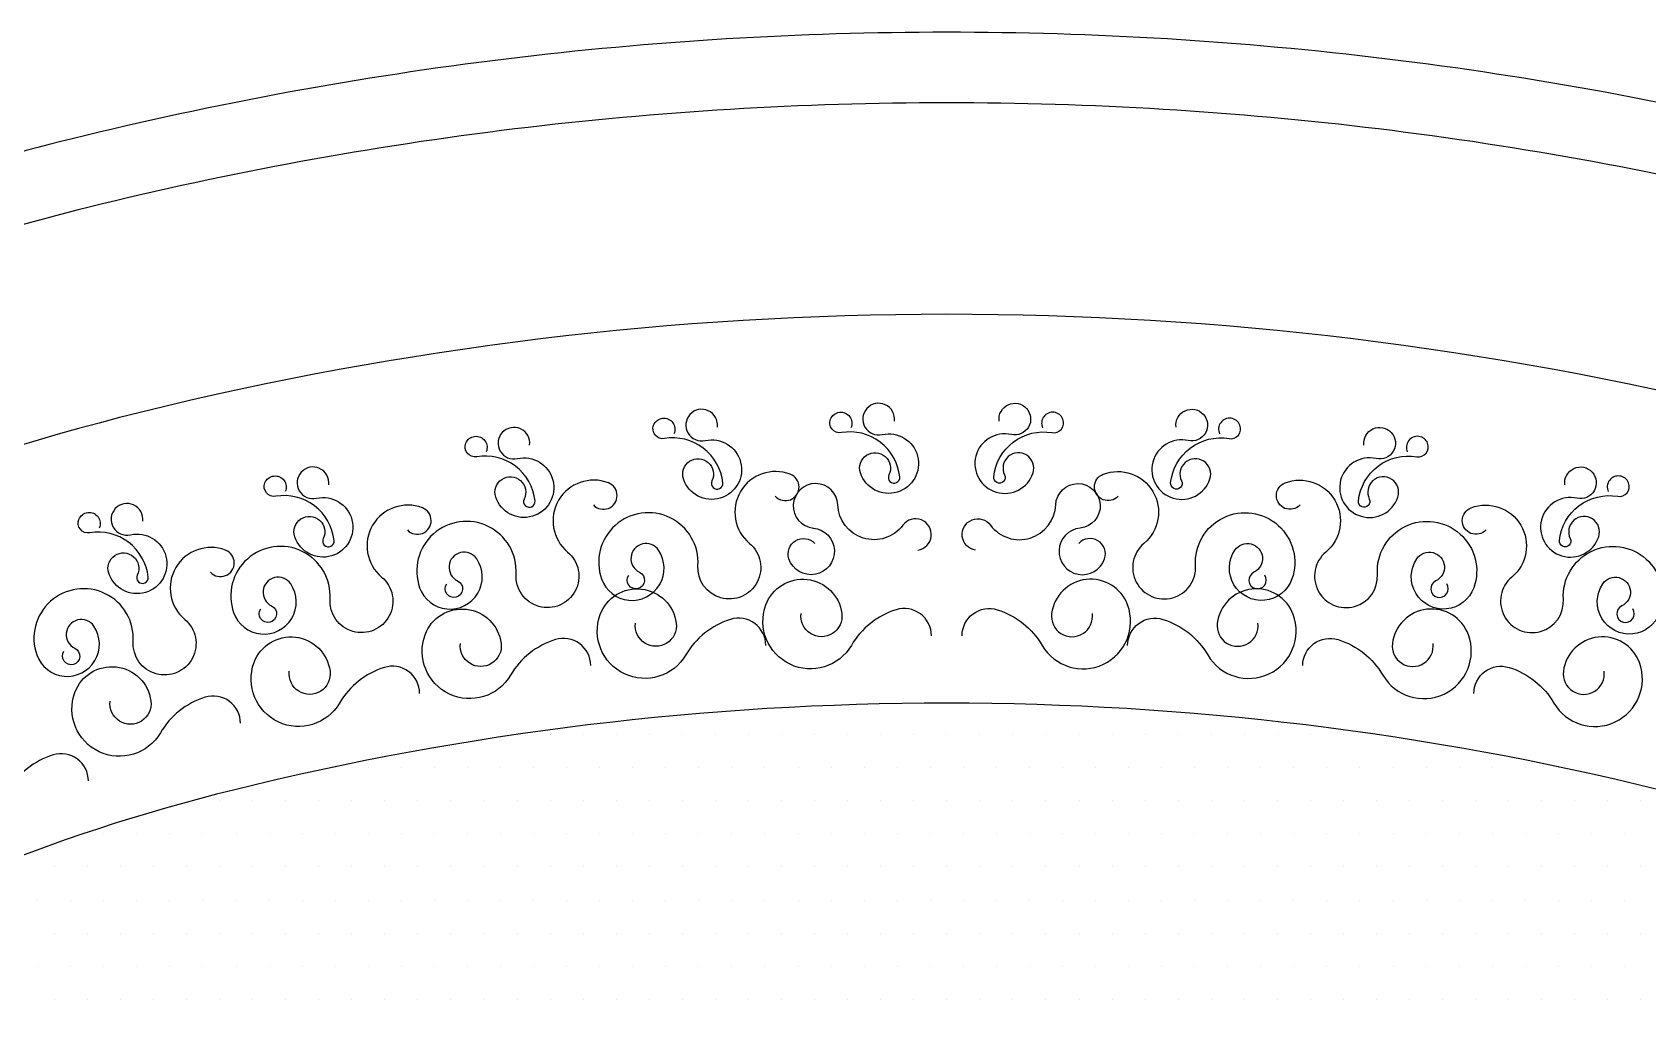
# Model space of a CAD drawing. Extents: x 4677 to 17855, y 8827 to 17498.
# Drawn here: x 8672 to 13253, y 14708 to 17498 of the extents above; entities that cross this region are included whole.
import ezdxf

# ---------------------------------------------------------------- set-up
doc = ezdxf.new("R2010")
doc.units = 0
doc.header["$MEASUREMENT"] = 0
doc.layers.get('0').update_dxf_attribs({"linetype": 'CONTINUOUS'})
doc.layers.add('2D', color=7, linetype='CONTINUOUS')

# ---------------------------------------------------------------- blocks, each defined once
blk = doc.blocks.new('*X1')
at = {"color": 0}
for p, q in [((61921.875, 36656.25), (61921.875, 36656.25)), ((62015.625, 36656.25), (62015.625, 36656.25)), ((62109.375, 36656.25), (62109.375, 36656.25)), ((62203.125, 36656.25), (62203.125, 36656.25)), ((62296.875, 36656.25), (62296.875, 36656.25)), ((62390.625, 36656.25), (62390.625, 36656.25)), ((62484.375, 36656.25), (62484.375, 36656.25)), ((62578.125, 36656.25), (62578.125, 36656.25)), ((62671.875, 36656.25), (62671.875, 36656.25)), ((62765.625, 36656.25), (62765.625, 36656.25)), ((62859.375, 36656.25), (62859.375, 36656.25)), ((62953.125, 36656.25), (62953.125, 36656.25)), ((63046.875, 36656.25), (63046.875, 36656.25)), ((63140.625, 36656.25), (63140.625, 36656.25)), ((63234.375, 36656.25), (63234.375, 36656.25)), ((63328.125, 36656.25), (63328.125, 36656.25)), ((63421.875, 36656.25), (63421.875, 36656.25)), ((63515.625, 36656.25), (63515.625, 36656.25)), ((63609.375, 36656.25), (63609.375, 36656.25)), ((63703.125, 36656.25), (63703.125, 36656.25)), ((63796.875, 36656.25), (63796.875, 36656.25)), ((63890.625, 36656.25), (63890.625, 36656.25)), ((63984.375, 36656.25), (63984.375, 36656.25)), ((64078.125, 36656.25), (64078.125, 36656.25)), ((64171.875, 36656.25), (64171.875, 36656.25)), ((64265.625, 36656.25), (64265.625, 36656.25)), ((64359.375, 36656.25), (64359.375, 36656.25)), ((61406.25, 36562.5), (61406.25, 36562.5)), ((61500, 36562.5), (61500, 36562.5)), ((61593.75, 36562.5), (61593.75, 36562.5)), ((61687.5, 36562.5), (61687.5, 36562.5)), ((61781.25, 36562.5), (61781.25, 36562.5)), ((61875, 36562.5), (61875, 36562.5)), ((61968.75, 36562.5), (61968.75, 36562.5)), ((62062.5, 36562.5), (62062.5, 36562.5)), ((62156.25, 36562.5), (62156.25, 36562.5)), ((62250, 36562.5), (62250, 36562.5)), ((62343.75, 36562.5), (62343.75, 36562.5)), ((62437.5, 36562.5), (62437.5, 36562.5)), ((62531.25, 36562.5), (62531.25, 36562.5)), ((62625, 36562.5), (62625, 36562.5)), ((62718.75, 36562.5), (62718.75, 36562.5)), ((62812.5, 36562.5), (62812.5, 36562.5)), ((62906.25, 36562.5), (62906.25, 36562.5)), ((63000, 36562.5), (63000, 36562.5)), ((63093.75, 36562.5), (63093.75, 36562.5)), ((63187.5, 36562.5), (63187.5, 36562.5)), ((63281.25, 36562.5), (63281.25, 36562.5)), ((63375, 36562.5), (63375, 36562.5)), ((63468.75, 36562.5), (63468.75, 36562.5)), ((63562.5, 36562.5), (63562.5, 36562.5)), ((63656.25, 36562.5), (63656.25, 36562.5)), ((63750, 36562.5), (63750, 36562.5)), ((63843.75, 36562.5), (63843.75, 36562.5)), ((63937.5, 36562.5), (63937.5, 36562.5)), ((64031.25, 36562.5), (64031.25, 36562.5)), ((64125, 36562.5), (64125, 36562.5)), ((64218.75, 36562.5), (64218.75, 36562.5)), ((64312.5, 36562.5), (64312.5, 36562.5)), ((64406.25, 36562.5), (64406.25, 36562.5)), ((64500, 36562.5), (64500, 36562.5)), ((64593.75, 36562.5), (64593.75, 36562.5)), ((64687.5, 36562.5), (64687.5, 36562.5)), ((64781.25, 36562.5), (64781.25, 36562.5)), ((64875, 36562.5), (64875, 36562.5)), ((61078.125, 36468.75), (61078.125, 36468.75)), ((61171.875, 36468.75), (61171.875, 36468.75)), ((61265.625, 36468.75), (61265.625, 36468.75)), ((61359.375, 36468.75), (61359.375, 36468.75)), ((61453.125, 36468.75), (61453.125, 36468.75)), ((61546.875, 36468.75), (61546.875, 36468.75)), ((61640.625, 36468.75), (61640.625, 36468.75)), ((61734.375, 36468.75), (61734.375, 36468.75)), ((61828.125, 36468.75), (61828.125, 36468.75)), ((61921.875, 36468.75), (61921.875, 36468.75)), ((62015.625, 36468.75), (62015.625, 36468.75)), ((62109.375, 36468.75), (62109.375, 36468.75)), ((62203.125, 36468.75), (62203.125, 36468.75)), ((62296.875, 36468.75), (62296.875, 36468.75)), ((62390.625, 36468.75), (62390.625, 36468.75)), ((62484.375, 36468.75), (62484.375, 36468.75)), ((62578.125, 36468.75), (62578.125, 36468.75)), ((62671.875, 36468.75), (62671.875, 36468.75)), ((62765.625, 36468.75), (62765.625, 36468.75)), ((62859.375, 36468.75), (62859.375, 36468.75)), ((62953.125, 36468.75), (62953.125, 36468.75)), ((63046.875, 36468.75), (63046.875, 36468.75)), ((63140.625, 36468.75), (63140.625, 36468.75)), ((63234.375, 36468.75), (63234.375, 36468.75)), ((63328.125, 36468.75), (63328.125, 36468.75)), ((63421.875, 36468.75), (63421.875, 36468.75)), ((63515.625, 36468.75), (63515.625, 36468.75)), ((63609.375, 36468.75), (63609.375, 36468.75)), ((63703.125, 36468.75), (63703.125, 36468.75)), ((63796.875, 36468.75), (63796.875, 36468.75)), ((63890.625, 36468.75), (63890.625, 36468.75)), ((63984.375, 36468.75), (63984.375, 36468.75)), ((64078.125, 36468.75), (64078.125, 36468.75)), ((64171.875, 36468.75), (64171.875, 36468.75)), ((64265.625, 36468.75), (64265.625, 36468.75)), ((64359.375, 36468.75), (64359.375, 36468.75)), ((64453.125, 36468.75), (64453.125, 36468.75)), ((64546.875, 36468.75), (64546.875, 36468.75)), ((64640.625, 36468.75), (64640.625, 36468.75)), ((64734.375, 36468.75), (64734.375, 36468.75)), ((64828.125, 36468.75), (64828.125, 36468.75)), ((64921.875, 36468.75), (64921.875, 36468.75)), ((65015.625, 36468.75), (65015.625, 36468.75)), ((65109.375, 36468.75), (65109.375, 36468.75)), ((60750, 36375), (60750, 36375)), ((60843.75, 36375), (60843.75, 36375)), ((60937.5, 36375), (60937.5, 36375)), ((61031.25, 36375), (61031.25, 36375)), ((61125, 36375), (61125, 36375)), ((61218.75, 36375), (61218.75, 36375)), ((61312.5, 36375), (61312.5, 36375)), ((61406.25, 36375), (61406.25, 36375)), ((61500, 36375), (61500, 36375)), ((61593.75, 36375), (61593.75, 36375)), ((61687.5, 36375), (61687.5, 36375)), ((61781.25, 36375), (61781.25, 36375)), ((61875, 36375), (61875, 36375)), ((61968.75, 36375), (61968.75, 36375)), ((62062.5, 36375), (62062.5, 36375)), ((62156.25, 36375), (62156.25, 36375)), ((62250, 36375), (62250, 36375)), ((62343.75, 36375), (62343.75, 36375)), ((62437.5, 36375), (62437.5, 36375)), ((62531.25, 36375), (62531.25, 36375)), ((62625, 36375), (62625, 36375)), ((62718.75, 36375), (62718.75, 36375)), ((62812.5, 36375), (62812.5, 36375)), ((62906.25, 36375), (62906.25, 36375)), ((63000, 36375), (63000, 36375)), ((63093.75, 36375), (63093.75, 36375)), ((63187.5, 36375), (63187.5, 36375)), ((63281.25, 36375), (63281.25, 36375)), ((63375, 36375), (63375, 36375)), ((63468.75, 36375), (63468.75, 36375)), ((63562.5, 36375), (63562.5, 36375)), ((63656.25, 36375), (63656.25, 36375)), ((63750, 36375), (63750, 36375)), ((63843.75, 36375), (63843.75, 36375)), ((63937.5, 36375), (63937.5, 36375)), ((64031.25, 36375), (64031.25, 36375)), ((64125, 36375), (64125, 36375)), ((64218.75, 36375), (64218.75, 36375)), ((64312.5, 36375), (64312.5, 36375)), ((64406.25, 36375), (64406.25, 36375)), ((64500, 36375), (64500, 36375)), ((64593.75, 36375), (64593.75, 36375)), ((64687.5, 36375), (64687.5, 36375)), ((64781.25, 36375), (64781.25, 36375)), ((64875, 36375), (64875, 36375)), ((64968.75, 36375), (64968.75, 36375)), ((65062.5, 36375), (65062.5, 36375)), ((60609.375, 36281.25), (60609.375, 36281.25)), ((60703.125, 36281.25), (60703.125, 36281.25)), ((60796.875, 36281.25), (60796.875, 36281.25)), ((60890.625, 36281.25), (60890.625, 36281.25)), ((60984.375, 36281.25), (60984.375, 36281.25)), ((61078.125, 36281.25), (61078.125, 36281.25)), ((61171.875, 36281.25), (61171.875, 36281.25)), ((61265.625, 36281.25), (61265.625, 36281.25)), ((61359.375, 36281.25), (61359.375, 36281.25)), ((61453.125, 36281.25), (61453.125, 36281.25)), ((61546.875, 36281.25), (61546.875, 36281.25)), ((61640.625, 36281.25), (61640.625, 36281.25)), ((61734.375, 36281.25), (61734.375, 36281.25)), ((61828.125, 36281.25), (61828.125, 36281.25)), ((61921.875, 36281.25), (61921.875, 36281.25)), ((62015.625, 36281.25), (62015.625, 36281.25)), ((62109.375, 36281.25), (62109.375, 36281.25)), ((62203.125, 36281.25), (62203.125, 36281.25)), ((62296.875, 36281.25), (62296.875, 36281.25)), ((62390.625, 36281.25), (62390.625, 36281.25)), ((62484.375, 36281.25), (62484.375, 36281.25)), ((62578.125, 36281.25), (62578.125, 36281.25)), ((62671.875, 36281.25), (62671.875, 36281.25)), ((62765.625, 36281.25), (62765.625, 36281.25)), ((62859.375, 36281.25), (62859.375, 36281.25)), ((62953.125, 36281.25), (62953.125, 36281.25)), ((63046.875, 36281.25), (63046.875, 36281.25)), ((63140.625, 36281.25), (63140.625, 36281.25)), ((63234.375, 36281.25), (63234.375, 36281.25)), ((63328.125, 36281.25), (63328.125, 36281.25)), ((63421.875, 36281.25), (63421.875, 36281.25)), ((63515.625, 36281.25), (63515.625, 36281.25)), ((63609.375, 36281.25), (63609.375, 36281.25)), ((63703.125, 36281.25), (63703.125, 36281.25)), ((63796.875, 36281.25), (63796.875, 36281.25)), ((63890.625, 36281.25), (63890.625, 36281.25)), ((63984.375, 36281.25), (63984.375, 36281.25)), ((64078.125, 36281.25), (64078.125, 36281.25)), ((64171.875, 36281.25), (64171.875, 36281.25)), ((64265.625, 36281.25), (64265.625, 36281.25)), ((64359.375, 36281.25), (64359.375, 36281.25)), ((64453.125, 36281.25), (64453.125, 36281.25)), ((64546.875, 36281.25), (64546.875, 36281.25)), ((64640.625, 36281.25), (64640.625, 36281.25)), ((64734.375, 36281.25), (64734.375, 36281.25)), ((64828.125, 36281.25), (64828.125, 36281.25)), ((64921.875, 36281.25), (64921.875, 36281.25)), ((65015.625, 36281.25), (65015.625, 36281.25)), ((65109.375, 36281.25), (65109.375, 36281.25)), ((60562.5, 36187.5), (60562.5, 36187.5)), ((60656.25, 36187.5), (60656.25, 36187.5)), ((60750, 36187.5), (60750, 36187.5)), ((60843.75, 36187.5), (60843.75, 36187.5)), ((60937.5, 36187.5), (60937.5, 36187.5)), ((61031.25, 36187.5), (61031.25, 36187.5)), ((61125, 36187.5), (61125, 36187.5)), ((61218.75, 36187.5), (61218.75, 36187.5)), ((61312.5, 36187.5), (61312.5, 36187.5)), ((61406.25, 36187.5), (61406.25, 36187.5)), ((61500, 36187.5), (61500, 36187.5)), ((61593.75, 36187.5), (61593.75, 36187.5)), ((61687.5, 36187.5), (61687.5, 36187.5)), ((61781.25, 36187.5), (61781.25, 36187.5)), ((61875, 36187.5), (61875, 36187.5)), ((61968.75, 36187.5), (61968.75, 36187.5)), ((62062.5, 36187.5), (62062.5, 36187.5)), ((62156.25, 36187.5), (62156.25, 36187.5)), ((62250, 36187.5), (62250, 36187.5)), ((62343.75, 36187.5), (62343.75, 36187.5)), ((62437.5, 36187.5), (62437.5, 36187.5)), ((62531.25, 36187.5), (62531.25, 36187.5)), ((62625, 36187.5), (62625, 36187.5)), ((62718.75, 36187.5), (62718.75, 36187.5)), ((62812.5, 36187.5), (62812.5, 36187.5)), ((62906.25, 36187.5), (62906.25, 36187.5)), ((63000, 36187.5), (63000, 36187.5)), ((63093.75, 36187.5), (63093.75, 36187.5)), ((63187.5, 36187.5), (63187.5, 36187.5)), ((63281.25, 36187.5), (63281.25, 36187.5)), ((63375, 36187.5), (63375, 36187.5)), ((63468.75, 36187.5), (63468.75, 36187.5)), ((63562.5, 36187.5), (63562.5, 36187.5)), ((63656.25, 36187.5), (63656.25, 36187.5)), ((63750, 36187.5), (63750, 36187.5)), ((63843.75, 36187.5), (63843.75, 36187.5)), ((63937.5, 36187.5), (63937.5, 36187.5)), ((64031.25, 36187.5), (64031.25, 36187.5)), ((64125, 36187.5), (64125, 36187.5)), ((64218.75, 36187.5), (64218.75, 36187.5)), ((64312.5, 36187.5), (64312.5, 36187.5)), ((64406.25, 36187.5), (64406.25, 36187.5)), ((64500, 36187.5), (64500, 36187.5)), ((64593.75, 36187.5), (64593.75, 36187.5)), ((64687.5, 36187.5), (64687.5, 36187.5)), ((64781.25, 36187.5), (64781.25, 36187.5)), ((64875, 36187.5), (64875, 36187.5)), ((64968.75, 36187.5), (64968.75, 36187.5)), ((65062.5, 36187.5), (65062.5, 36187.5)), ((60609.375, 36093.75), (60609.375, 36093.75)), ((60703.125, 36093.75), (60703.125, 36093.75)), ((60796.875, 36093.75), (60796.875, 36093.75)), ((60890.625, 36093.75), (60890.625, 36093.75)), ((60984.375, 36093.75), (60984.375, 36093.75)), ((61078.125, 36093.75), (61078.125, 36093.75)), ((61171.875, 36093.75), (61171.875, 36093.75)), ((61265.625, 36093.75), (61265.625, 36093.75)), ((61359.375, 36093.75), (61359.375, 36093.75)), ((61453.125, 36093.75), (61453.125, 36093.75)), ((61546.875, 36093.75), (61546.875, 36093.75)), ((61640.625, 36093.75), (61640.625, 36093.75)), ((61734.375, 36093.75), (61734.375, 36093.75)), ((61828.125, 36093.75), (61828.125, 36093.75)), ((61921.875, 36093.75), (61921.875, 36093.75)), ((62015.625, 36093.75), (62015.625, 36093.75)), ((62109.375, 36093.75), (62109.375, 36093.75)), ((62203.125, 36093.75), (62203.125, 36093.75)), ((62296.875, 36093.75), (62296.875, 36093.75)), ((62390.625, 36093.75), (62390.625, 36093.75)), ((62484.375, 36093.75), (62484.375, 36093.75)), ((62578.125, 36093.75), (62578.125, 36093.75)), ((62671.875, 36093.75), (62671.875, 36093.75)), ((62765.625, 36093.75), (62765.625, 36093.75)), ((62859.375, 36093.75), (62859.375, 36093.75)), ((62953.125, 36093.75), (62953.125, 36093.75)), ((63046.875, 36093.75), (63046.875, 36093.75)), ((63140.625, 36093.75), (63140.625, 36093.75)), ((63234.375, 36093.75), (63234.375, 36093.75)), ((63328.125, 36093.75), (63328.125, 36093.75)), ((63421.875, 36093.75), (63421.875, 36093.75)), ((63515.625, 36093.75), (63515.625, 36093.75)), ((63609.375, 36093.75), (63609.375, 36093.75)), ((63703.125, 36093.75), (63703.125, 36093.75)), ((63796.875, 36093.75), (63796.875, 36093.75)), ((63890.625, 36093.75), (63890.625, 36093.75)), ((63984.375, 36093.75), (63984.375, 36093.75)), ((64078.125, 36093.75), (64078.125, 36093.75)), ((64171.875, 36093.75), (64171.875, 36093.75)), ((64265.625, 36093.75), (64265.625, 36093.75)), ((64359.375, 36093.75), (64359.375, 36093.75)), ((64453.125, 36093.75), (64453.125, 36093.75)), ((64546.875, 36093.75), (64546.875, 36093.75)), ((64640.625, 36093.75), (64640.625, 36093.75)), ((64734.375, 36093.75), (64734.375, 36093.75)), ((64828.125, 36093.75), (64828.125, 36093.75)), ((64921.875, 36093.75), (64921.875, 36093.75)), ((65015.625, 36093.75), (65015.625, 36093.75)), ((65109.375, 36093.75), (65109.375, 36093.75)), ((60562.5, 36000), (60562.5, 36000)), ((60656.25, 36000), (60656.25, 36000)), ((60750, 36000), (60750, 36000)), ((60843.75, 36000), (60843.75, 36000)), ((60937.5, 36000), (60937.5, 36000)), ((61031.25, 36000), (61031.25, 36000)), ((61125, 36000), (61125, 36000)), ((61218.75, 36000), (61218.75, 36000)), ((61312.5, 36000), (61312.5, 36000)), ((61406.25, 36000), (61406.25, 36000)), ((61500, 36000), (61500, 36000)), ((61593.75, 36000), (61593.75, 36000)), ((61687.5, 36000), (61687.5, 36000)), ((61781.25, 36000), (61781.25, 36000)), ((61875, 36000), (61875, 36000)), ((61968.75, 36000), (61968.75, 36000)), ((62062.5, 36000), (62062.5, 36000)), ((62156.25, 36000), (62156.25, 36000)), ((62250, 36000), (62250, 36000)), ((62343.75, 36000), (62343.75, 36000)), ((62437.5, 36000), (62437.5, 36000)), ((62531.25, 36000), (62531.25, 36000)), ((62625, 36000), (62625, 36000)), ((62718.75, 36000), (62718.75, 36000)), ((62812.5, 36000), (62812.5, 36000)), ((62906.25, 36000), (62906.25, 36000)), ((63000, 36000), (63000, 36000)), ((63093.75, 36000), (63093.75, 36000)), ((63187.5, 36000), (63187.5, 36000)), ((63281.25, 36000), (63281.25, 36000)), ((63375, 36000), (63375, 36000)), ((63468.75, 36000), (63468.75, 36000)), ((63562.5, 36000), (63562.5, 36000)), ((63656.25, 36000), (63656.25, 36000)), ((63750, 36000), (63750, 36000)), ((63843.75, 36000), (63843.75, 36000)), ((63937.5, 36000), (63937.5, 36000)), ((64031.25, 36000), (64031.25, 36000)), ((64125, 36000), (64125, 36000)), ((64218.75, 36000), (64218.75, 36000)), ((64312.5, 36000), (64312.5, 36000)), ((64406.25, 36000), (64406.25, 36000)), ((64500, 36000), (64500, 36000)), ((64593.75, 36000), (64593.75, 36000)), ((64687.5, 36000), (64687.5, 36000)), ((64781.25, 36000), (64781.25, 36000)), ((64875, 36000), (64875, 36000)), ((64968.75, 36000), (64968.75, 36000)), ((65062.5, 36000), (65062.5, 36000)), ((60609.375, 35906.25), (60609.375, 35906.25)), ((60703.125, 35906.25), (60703.125, 35906.25)), ((60796.875, 35906.25), (60796.875, 35906.25)), ((60890.625, 35906.25), (60890.625, 35906.25)), ((60984.375, 35906.25), (60984.375, 35906.25)), ((61078.125, 35906.25), (61078.125, 35906.25)), ((61171.875, 35906.25), (61171.875, 35906.25)), ((61265.625, 35906.25), (61265.625, 35906.25)), ((61359.375, 35906.25), (61359.375, 35906.25)), ((61453.125, 35906.25), (61453.125, 35906.25)), ((61546.875, 35906.25), (61546.875, 35906.25)), ((61640.625, 35906.25), (61640.625, 35906.25)), ((61734.375, 35906.25), (61734.375, 35906.25)), ((61828.125, 35906.25), (61828.125, 35906.25)), ((61921.875, 35906.25), (61921.875, 35906.25)), ((62015.625, 35906.25), (62015.625, 35906.25)), ((62109.375, 35906.25), (62109.375, 35906.25)), ((62203.125, 35906.25), (62203.125, 35906.25)), ((62296.875, 35906.25), (62296.875, 35906.25)), ((62390.625, 35906.25), (62390.625, 35906.25)), ((62484.375, 35906.25), (62484.375, 35906.25)), ((62578.125, 35906.25), (62578.125, 35906.25)), ((62671.875, 35906.25), (62671.875, 35906.25)), ((62765.625, 35906.25), (62765.625, 35906.25)), ((62859.375, 35906.25), (62859.375, 35906.25)), ((62953.125, 35906.25), (62953.125, 35906.25)), ((63046.875, 35906.25), (63046.875, 35906.25)), ((63140.625, 35906.25), (63140.625, 35906.25)), ((63234.375, 35906.25), (63234.375, 35906.25)), ((63328.125, 35906.25), (63328.125, 35906.25)), ((63421.875, 35906.25), (63421.875, 35906.25)), ((63515.625, 35906.25), (63515.625, 35906.25)), ((63609.375, 35906.25), (63609.375, 35906.25)), ((63703.125, 35906.25), (63703.125, 35906.25)), ((63796.875, 35906.25), (63796.875, 35906.25)), ((63890.625, 35906.25), (63890.625, 35906.25)), ((63984.375, 35906.25), (63984.375, 35906.25)), ((64078.125, 35906.25), (64078.125, 35906.25)), ((64171.875, 35906.25), (64171.875, 35906.25)), ((64265.625, 35906.25), (64265.625, 35906.25)), ((64359.375, 35906.25), (64359.375, 35906.25)), ((64453.125, 35906.25), (64453.125, 35906.25)), ((64546.875, 35906.25), (64546.875, 35906.25)), ((64640.625, 35906.25), (64640.625, 35906.25)), ((64734.375, 35906.25), (64734.375, 35906.25)), ((64828.125, 35906.25), (64828.125, 35906.25)), ((64921.875, 35906.25), (64921.875, 35906.25)), ((65015.625, 35906.25), (65015.625, 35906.25)), ((65109.375, 35906.25), (65109.375, 35906.25))]:
    blk.add_line(p, q, dxfattribs=at)

msp = doc.modelspace()

# ---------------------------------------------------------------- linework, layer by layer
at = {"layer": '2D', "color": 2}
for points in [[(11265.6, 8827, 0.060664), (13745.4, 9129, 0.074068), (15730.1, 9945.3, 0.106907), (17308.9, 11419.3, 0.152849), (17854.5, 13162.7, 0.152849), (17308.9, 14906, 0.106907), (15730.1, 16380, 0.074068), (13745.4, 17196.3, 0.060664), (11265.6, 17498.3, 0.060664), (8785.8, 17196.3, 0.074068), (6801.1, 16380, 0.106907), (5222.3, 14906, 0.152849), (4676.6, 13162.7, 0.152849), (5222.3, 11419.3, 0.106907), (6801.1, 9945.3, 0.074068), (8785.8, 9129, 0.060664)], [(11265.6, 9027, 0.060664), (13697.4, 9323.1, 0.074068), (15627.6, 10117, 0.106907), (17144.6, 11533.3, 0.152849), (17654.5, 13162.7, 0.152849), (17144.6, 14792, 0.106907), (15627.6, 16208.3, 0.074068), (13697.4, 17002.2, 0.060664), (11265.6, 17298.3, 0.060664), (8833.8, 17002.2, 0.074068), (6903.6, 16208.3, 0.106907), (5386.6, 14792, 0.152849), (4876.6, 13162.7, 0.152849), (5386.6, 11533.3, 0.106907), (6903.6, 10117, 0.074068), (8833.8, 9323.1, 0.060664)], [(11265.6, 9627, 0.060664), (13553.4, 9905.6, 0.074068), (15320.1, 10632.2, 0.106907), (16651.6, 11875.4, 0.152849), (17054.5, 13162.7, 0.152849), (16651.6, 14449.9, 0.106907), (15320.1, 15693.1, 0.074068), (13553.4, 16419.7, 0.060664), (11265.6, 16698.3, 0.060664), (8977.8, 16419.7, 0.074068), (7211.1, 15693.1, 0.106907), (5879.6, 14449.9, 0.152849), (5476.6, 13162.7, 0.152849), (5879.6, 11875.4, 0.106907), (7211.1, 10632.2, 0.074068), (8977.8, 9905.6, 0.060664)], [(11265.6, 10730.4, 0.060664), (13288.6, 10976.7, 0.074068), (14754.6, 11579.7, 0.106907), (15745.2, 12504.5, 0.152849), (15951.2, 13162.7, 0.152849), (15745.2, 13820.8, 0.106907), (14754.6, 14745.6, 0.074068), (13288.6, 15348.6, 0.060664), (11265.6, 15594.9, 0.060664), (9242.6, 15348.6, 0.074068), (7776.6, 14745.6, 0.106907), (6786, 13820.8, 0.152849), (6580, 13162.7, 0.152849), (6786, 12504.5, 0.106907), (7776.6, 11579.7, 0.074068), (9242.6, 10976.7, 0.060664)]]:
    msp.add_lwpolyline(points, format="xyb", close=True, dxfattribs=at)
at = {"layer": '2D', "color": 5}
for points in [[(10615.2, 16378.3, 3.169705), (10580.6, 16340.1, -2.257138), (10519, 16231, -1.488292), (10599.8, 16225.5, 1.327534), (10630.6, 16220.1, 0.433393), (10465.1, 16345.6, -0.586888), (10434.3, 16383.8, -1.0194), (10492, 16359.2, -0.647763)], [(11117, 16395.4, 3.169705), (11082.4, 16357.2, -2.257138), (11020.8, 16248.1, -1.488292), (11101.6, 16242.6, 1.327534), (11132.4, 16237.2, 0.433393), (10966.9, 16362.6, -0.586888), (10936.1, 16400.8, -1.0194), (10993.8, 16376.3, -0.647763)], [(11414.2, 16395.4, -3.169705), (11448.8, 16357.2, 2.257138), (11510.4, 16248.1, 1.488292), (11429.6, 16242.6, -1.327534), (11398.8, 16237.2, -0.433393), (11564.3, 16362.6, 0.586888), (11595.1, 16400.8, 1.0194), (11537.4, 16376.3, 0.647763)], [(11916, 16378.3, -3.169705), (11950.6, 16340.1, 2.257138), (12012.2, 16231, 1.488292), (11931.4, 16225.5, -1.327534), (11900.6, 16220.1, -0.433393), (12066.1, 16345.6, 0.586888), (12096.9, 16383.8, 1.0194), (12039.2, 16359.2, 0.647763)], [(10082.6, 16327, 3.169705), (10048, 16288.8, -2.257138), (9986.4, 16179.7, -1.488292), (10067.2, 16174.2, 1.327534), (10098, 16168.8, 0.433393), (9932.5, 16294.2, -0.586888), (9901.7, 16332.4, -1.0194), (9959.4, 16307.9, -0.647763)], [(12448.6, 16327, -3.169705), (12483.2, 16288.8, 2.257138), (12544.8, 16179.7, 1.488292), (12464, 16174.2, -1.327534), (12433.2, 16168.8, -0.433393), (12598.7, 16294.2, 0.586888), (12629.5, 16332.4, 1.0194), (12571.8, 16307.9, 0.647763)], [(9512.8, 16214.6, 3.169705), (9478.2, 16176.4, -2.257138), (9416.6, 16067.3, -1.488292), (9497.4, 16061.9, 1.327534), (9528.2, 16056.4, 0.433393), (9362.7, 16181.9, -0.586888), (9331.9, 16220.1, -1.0194), (9389.6, 16195.5, -0.647763)], [(13018.4, 16214.6, -3.169705), (13053, 16176.4, 2.257138), (13114.6, 16067.3, 1.488292), (13033.8, 16061.9, -1.327534), (13003, 16056.4, -0.433393), (13168.5, 16181.9, 0.586888), (13199.3, 16220.1, 1.0194), (13141.6, 16195.5, 0.647763)], [(10263.6, 16157.3, 1.257619), (10305.9, 16220.1, 0.847178), (10190.4, 16023.7, -1.627725), (10044.1, 15960.9, 1.226376), (9770.8, 15922.7, 1.135858), (9932.5, 16004.6, 1.30822), (9878.6, 15941.8, -2.722807), (9847.8, 15933.6, 0.919676)], [(10779.5, 16181.9, 1.257619), (10821.8, 16244.6, 0.847178), (10706.3, 16048.2, -1.627725), (10560, 15985.5, 1.226376), (10286.7, 15947.3, 1.135858), (10448.4, 16029.1, 1.30822), (10394.5, 15966.4, -2.722807), (10363.7, 15958.2, 0.919676)], [(11183.7, 16029.1, 1.493567), (11141.4, 16100, -0.706165), (10956.6, 16157.3, 2.196944), (10887.3, 16091.9, -1.836776), (10818, 16004.6, -0.807792), (10891.1, 16048.2, -9.744146)], [(11347.4, 16029.1, -1.493567), (11389.8, 16100, 0.706165), (11574.6, 16157.3, -2.196944), (11643.9, 16091.9, 1.836776), (11713.2, 16004.6, 0.807792), (11640, 16048.2, 9.744146)], [(11751.7, 16181.9, -1.257619), (11709.4, 16244.6, -0.847178), (11824.9, 16048.2, 1.627725), (11971.2, 15985.5, -1.226376), (12244.5, 15947.3, -1.135858), (12082.8, 16029.1, -1.30822), (12136.7, 15966.4, 2.722807), (12167.5, 15958.2, -0.919676)], [(12267.6, 16157.3, -1.257619), (12225.3, 16220.1, -0.847178), (12340.8, 16023.7, 1.627725), (12487.1, 15960.9, -1.226376), (12760.4, 15922.7, -1.135858), (12598.7, 16004.6, -1.30822), (12652.6, 15941.8, 2.722807), (12683.4, 15933.6, -0.919676)], [(8985.4, 16111, 3.169705), (8950.7, 16072.8, -2.257138), (8889.1, 15963.7, -1.488292), (8970, 15958.2, 1.327534), (9000.8, 15952.7, 0.433393), (8835.2, 16078.2, -0.586888), (8804.4, 16116.4, -1.0194), (8862.2, 16091.9, -0.647763)], [(9736.1, 16086.4, 1.257619), (9778.5, 16149.2, 0.847178), (9663, 15952.7, -1.627725), (9516.7, 15890, 1.226376), (9243.3, 15851.8, 1.135858), (9405, 15933.6, 1.30822), (9351.1, 15870.9, -2.722807), (9320.3, 15862.7, 0.919676)], [(12795.1, 16086.4, -1.257619), (12752.7, 16149.2, -0.847178), (12868.2, 15952.7, 1.627725), (13014.5, 15890, -1.226376), (13287.9, 15851.8, -1.135858), (13126.2, 15933.6, -1.30822), (13180.1, 15870.9, 2.722807), (13210.9, 15862.7, -0.919676)], [(9177.9, 15966.4, 1.257619), (9220.2, 16029.1, 0.847178), (9104.7, 15832.7, -1.627725), (8958.4, 15770, 1.226376), (8685.1, 15731.8, 1.135858), (8846.8, 15813.6, 1.30822), (8792.9, 15750.9, -2.722807), (8762.1, 15742.7, 0.919676)], [(11222.2, 15786.3, 0.505731), (11122.1, 15860, 0.186751), (10995.1, 15759.1, -0.914821), (10752.5, 15873.6, -0.785597), (10968.1, 15849.1, -1.134224), (10852.6, 15849.1, 2.333461)], [(11308.9, 15786.3, -0.505731), (11409, 15860, -0.186751), (11536.1, 15759.1, 0.914821), (11778.7, 15873.6, 0.785597), (11563, 15849.1, 1.134224), (11678.6, 15849.1, -2.333461)], [(10752.5, 15759.1, 0.505731), (10652.4, 15832.7, 0.186751), (10525.4, 15731.8, -0.914821), (10282.8, 15846.4, -0.785597), (10498.4, 15821.8, -1.134224), (10382.9, 15821.8, 2.333461)], [(11778.7, 15759.1, -0.505731), (11878.8, 15832.7, -0.186751), (12005.8, 15731.8, 0.914821), (12248.4, 15846.4, 0.785597), (12032.8, 15821.8, 1.134224), (12148.3, 15821.8, -2.333461)], [(10255.9, 15701.8, 0.505731), (10155.8, 15775.4, 0.186751), (10028.7, 15674.5, -0.914821), (9786.2, 15789.1, -0.785597), (10001.8, 15764.5, -1.134224), (9886.3, 15764.5, 2.333461)], [(12275.3, 15701.8, -0.505731), (12375.4, 15775.4, -0.186751), (12502.5, 15674.5, 0.914821), (12745, 15789.1, 0.785597), (12529.4, 15764.5, 1.134224), (12644.9, 15764.5, -2.333461)], [(9770.8, 15622.7, 0.505731), (9670.7, 15696.3, 0.186751), (9543.6, 15595.4, -0.914821), (9301.1, 15710, -0.785597), (9516.7, 15685.4, -1.134224), (9401.2, 15685.4, 2.333461)], [(12760.4, 15622.7, -0.505731), (12860.5, 15696.3, -0.186751), (12987.6, 15595.4, 0.914821), (13230.1, 15710, 0.785597), (13014.5, 15685.4, 1.134224), (13130, 15685.4, -2.333461)], [(9262.6, 15538.1, 0.505731), (9162.5, 15611.7, 0.186751), (9035.4, 15510.8, -0.914821), (8792.9, 15625.4, -0.785597), (9008.5, 15600.8, -1.134224), (8893, 15600.8, 2.333461)], [(8831.4, 15374.4, 0.505731), (8731.3, 15448.1, 0.186751), (8604.2, 15347.1, -0.914821), (8361.7, 15461.7, -0.785597), (8577.3, 15437.2, -1.134224), (8461.8, 15437.2, 2.333461)]]:
    msp.add_lwpolyline(points, format="xyb", dxfattribs=at)

# ---------------------------------------------------------------- block references
at = {"layer": '2D', "color": 2}
msp.add_blockref('*X1', (-51874.9, -21151), dxfattribs=at)

doc.saveas('drawing.dxf')
